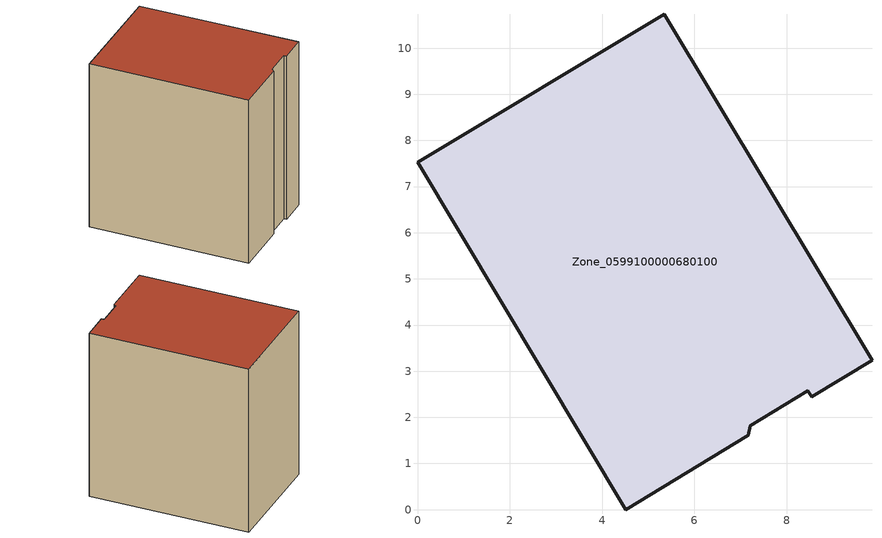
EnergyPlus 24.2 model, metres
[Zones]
Zone_0599100000680100
 floor ground (C_G): 8.46,2.57 7.21,1.82 7.17,1.61 4.51,0 0,7.52 5.35,10.73 9.85,3.24 8.55,2.45 z0
 wall outside (C_F): 8.55,2.45 9.85,3.24 5.35,10.73 0,7.52 4.51,0 7.17,1.61 7.21,1.82 8.46,2.57 8.55,2.45 z0:9.5
 roof outside (C_R): 7.21,1.82 8.46,2.57 8.55,2.45 9.85,3.24 5.35,10.73 0,7.52 4.51,0 7.17,1.61 z9.5
[BUILDING]
Pand.0599100000680100: North Axis=0; Terrain=City; Loads Convergence Tolerance Value=0.04; Temperature Convergence Tolerance Value=0.4; Solar Distribution=FullExterior; Maximum Number of Warmup Days=25; Minimum Number of Warmup Days=1
[Site:Location]
Rotterdam.The.Hague.AP_ZH_NLD Design_Conditions: Latitude=51.96; Longitude=4.45; Time Zone=1; Elevation=-4.5
[SITE:GROUNDTEMPERATURE:BUILDINGSURFACE]
18, 18, 18, 18, 18, 18, 18, 18, 18, 18, 18, 18
[MATERIAL] Thermal Absorptance=0.9; Solar Absorptance=0.7; Visible Absorptance=0.7
Name | Roughness | Thickness | Conductivity | Density | Specific Heat
G.TI.1946 | MediumSmooth | 0.15 | 1 | 540 | 1210
F.TI.1946 | Rough | 0.3 | 0.857143 | 1920 | 840
R.TI.1946 | MediumRough | 0.2 | 0.1 | 1500 | 1000
[CONSTRUCTION]
C_G: G.TI.1946
C_F: F.TI.1946
C_R: R.TI.1946
[ZONE]
Zone_0599100000680100: Type=1; Multiplier=1; Ceiling Height=Autocalculate; Volume=Autocalculate; Floor Area=autocalculate; Part of Total Floor Area=Yes
[ZONEINFILTRATION:DESIGNFLOWRATE]
Infil_Zone_0599100000680100: Zone or ZoneList or Space or SpaceList=Zone_0599100000680100; Schedule=AlwaysOn; Design Flow Rate Calculation Method=Flow/Area; Flow Rate per Floor Area=0.003; Constant Term Coefficient=1; Temperature Term Coefficient=0; Velocity Term Coefficient=0; Velocity Squared Term Coefficient=0
[HVACTEMPLATE:ZONE:IDEALLOADSAIRSYSTEM]
Zone_0599100000680100: Maximum Heating Supply Air Temperature=50; Minimum Cooling Supply Air Temperature=13; Maximum Heating Supply Air Humidity Ratio=0.0156; Minimum Cooling Supply Air Humidity Ratio=0.0077; Heating Limit=NoLimit; Cooling Limit=NoLimit; Dehumidification Control Type=ConstantSensibleHeatRatio; Cooling Sensible Heat Ratio=0.7; Dehumidification Setpoint=60; Humidification Control Type=None; Humidification Setpoint=30; Outdoor Air Method=None; Outdoor Air Flow Rate per Person=0.00944; Outdoor Air Flow Rate per Zone Floor Area=0; Outdoor Air Flow Rate per Zone=0; Demand Controlled Ventilation Type=None; Outdoor Air Economizer Type=NoEconomizer; Heat Recovery Type=None; Sensible Heat Recovery Effectiveness=0.7; Latent Heat Recovery Effectiveness=0.65
[ZONECONTROL:THERMOSTAT]
ThermostatControl_Zone_0599100000680100: Zone or ZoneList=Zone_0599100000680100; Control Type Schedule=DualSetpointControlType; Control 1=Thermostat_Zone_0599100000680100; Temperature Difference Between Cutout And Setpoint=0
[THERMOSTATSETPOINT:DUALSETPOINT]
Thermostat_Zone_0599100000680100: Heating Setpoint Temperature Schedule=HeatingSetpoint_Zone_0599100000680100; Cooling Setpoint Temperature Schedule=CoolingSetpoint_Zone_0599100000680100
[SCHEDULE:COMPACT]
HeatingSetpoint_Zone_0599100000680100: Through: 12/31, For: AllDays, Until: 24:00, 21
CoolingSetpoint_Zone_0599100000680100: Through: 12/31, For: AllDays, Until: 24:00, 24
DualSetpointControlType: Through: 12/31, For: AllDays, Until: 24:00, 4
AlwaysOn: Through: 12/31, For: AllDays, Until: 24:00, 1
